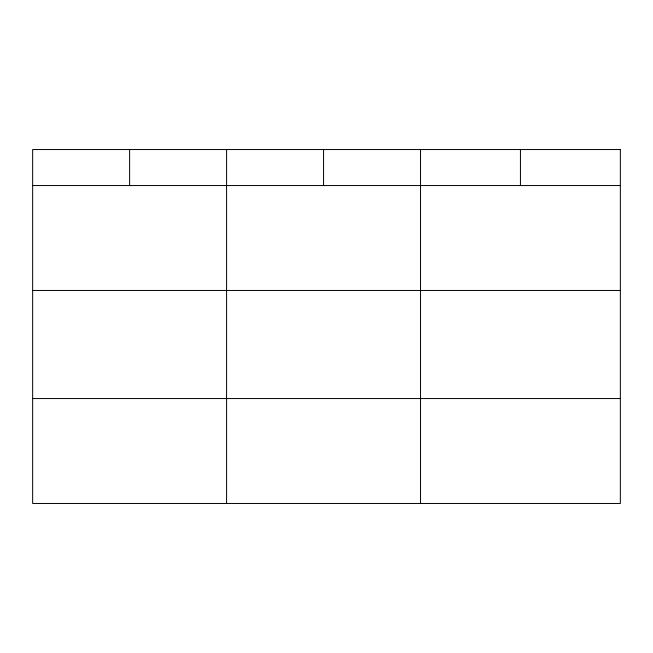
<?xml version="1.0" encoding="UTF-8"?>
<svg xmlns="http://www.w3.org/2000/svg" width="653" height="653" viewBox="0 0 653 653"><rect width="100%" height="100%" fill="white"/><g stroke="black" fill="none" stroke-linecap="round" stroke-linejoin="round"><path stroke-width="0.98" d="M32.65 185.55L620.35 185.55M32.65 290.463L620.35 290.463M32.65 398.55L620.35 398.55M520.441 149.537L520.441 185.55M420.532 149.537L420.532 503.463M323.561 149.537L323.561 185.55M226.591 149.537L226.591 503.463M129.621 149.537L129.621 185.55M620.35 149.537L32.65 149.537L32.65 503.463L620.35 503.463L620.35 149.537"/></g></svg>
